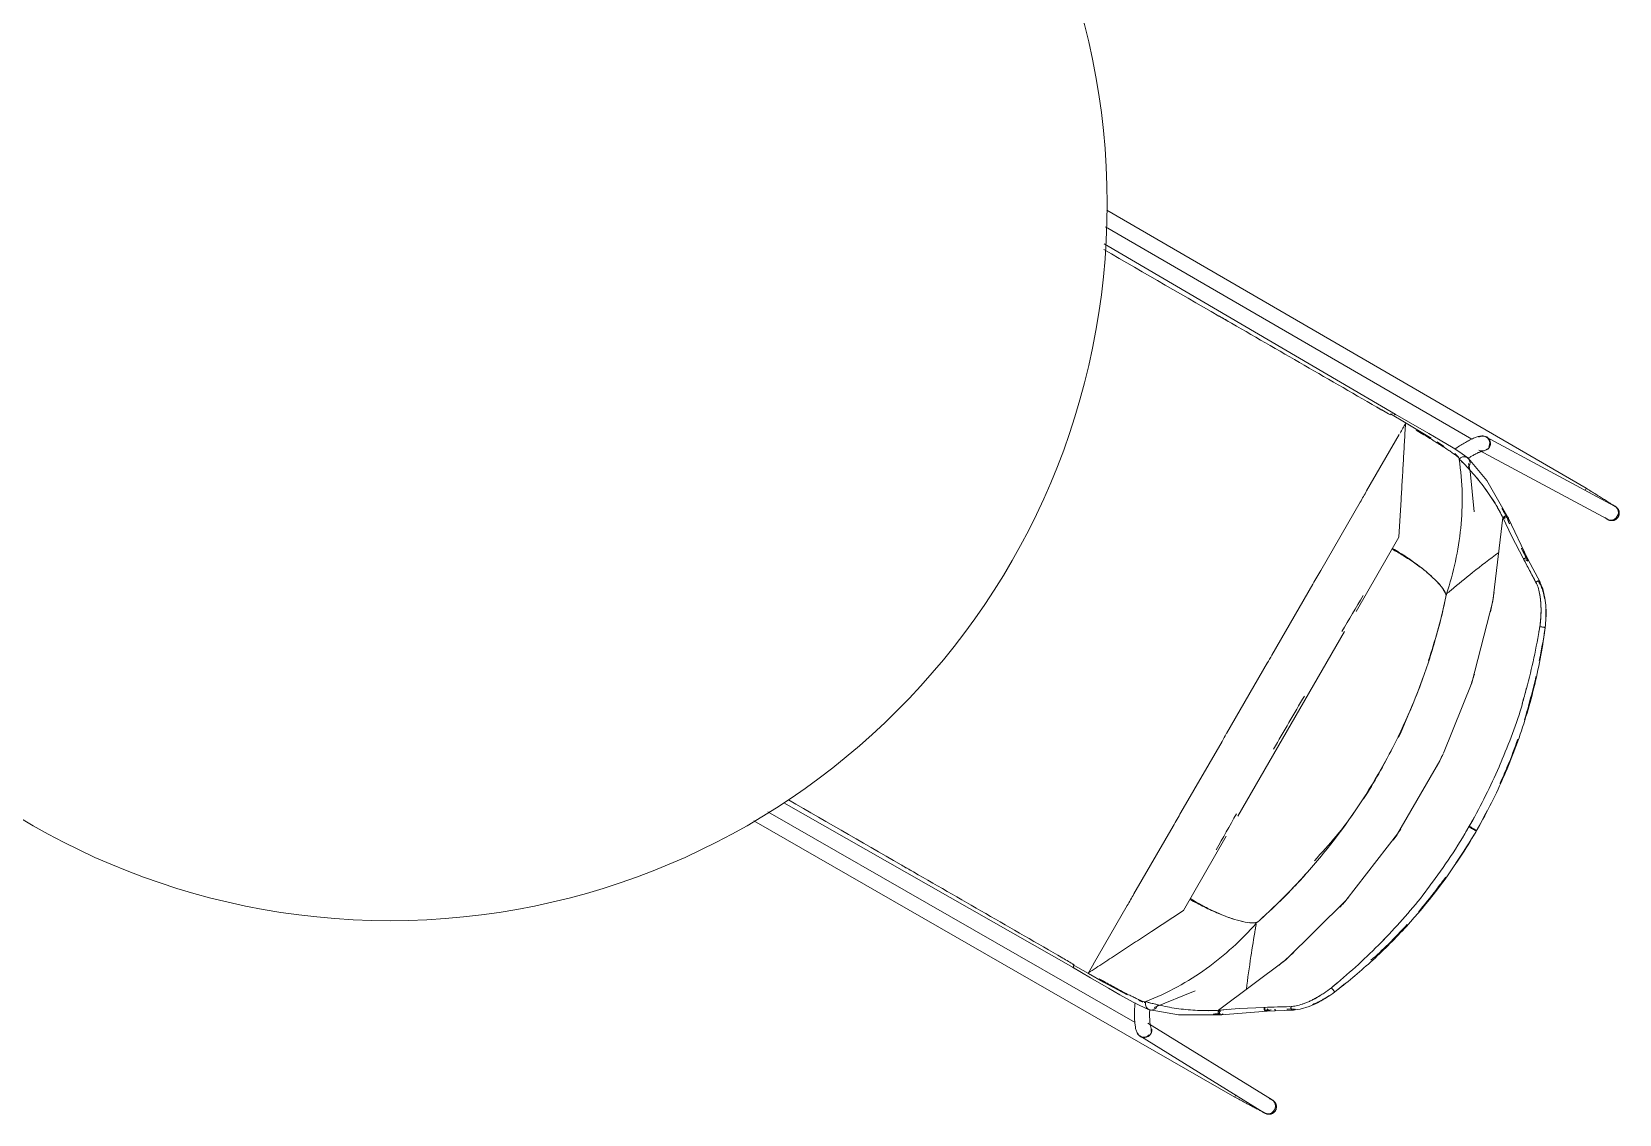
# Model space of a CAD drawing. Header units: millimetres. Extents: x 155927 to 317870, y -36033 to 97293.
# Drawn here: x 193015 to 194177, y 32254 to 33047 of the extents above; entities that cross this region are included whole.
import ezdxf

# ---------------------------------------------------------------- set-up
doc = ezdxf.new("R2010")
doc.units = ezdxf.units.MM
doc.header["$MEASUREMENT"] = 0
doc.layers.add('I-FURN', color=8, linetype='CONTINUOUS', lineweight=9)

msp = doc.modelspace()

# ---------------------------------------------------------------- linework, layer by layer
at = {"layer": 'I-FURN'}
for p, q in [((194153.1, 32712.7), (193802.1, 32916.4)), ((193801.2, 32904.2), (194069.4, 32748.6)), ((194013.1, 32766.9), (193800.2, 32891.6)), ((194009.7, 32767.1), (194021.2, 32760.3)), ((194024.6, 32760.5), (194011.4, 32767.9)), ((194012.9, 32766.8), (194012.7, 32766.5)), ((194013, 32766.4), (194013.1, 32766.7)), ((194013.1, 32766.9), (194013.1, 32766.9)), ((194037.9, 32752.8), (194024.6, 32760.5)), ((193992.3, 32710.8), (194016.2, 32752.2)), ((194021.2, 32760.3), (194032.3, 32753.7)), ((194028.5, 32755.3), (194032.6, 32752.8)), ((194032.3, 32753.7), (194039.6, 32749.3)), ((194032.6, 32752.8), (194032.7, 32752.7)), ((194046.2, 32748), (194037.9, 32752.8)), ((194069.9, 32749), (194069.2, 32748.7)), ((194070.6, 32749.3), (194069.9, 32749)), ((194071.3, 32749.6), (194070.6, 32749.3)), ((194072, 32749.9), (194071.3, 32749.6)), ((194072.6, 32750.1), (194072, 32749.9)), ((194073.3, 32750.3), (194072.6, 32750.1)), ((194074, 32750.5), (194073.3, 32750.3)), ((194074.6, 32750.7), (194074, 32750.5)), ((194075.3, 32750.8), (194074.6, 32750.7)), ((194076, 32750.9), (194075.3, 32750.8)), ((194076.7, 32751), (194076, 32750.9)), ((194077.5, 32751), (194076.7, 32751)), ((194078.3, 32750.9), (194077.5, 32751)), ((194173.8, 32699.7), (194079.7, 32750.4)), ((194044, 32746.6), (194049.1, 32743.4)), ((194055.7, 32742.3), (194046.2, 32748)), ((194059.9, 32739.6), (194055.7, 32742.3)), ((194057.7, 32741.9), (194056.8, 32741.3)), ((194056.8, 32738.1), (194059.9, 32735.3)), ((194058.6, 32742.5), (194057.7, 32741.9)), ((194059.4, 32743.1), (194058.6, 32742.5)), ((194060.3, 32743.7), (194059.4, 32743.1)), ((194066.5, 32734.9), (194059.9, 32739.6)), ((194061.2, 32744.2), (194060.3, 32743.7)), ((194062.1, 32744.8), (194061.2, 32744.2)), ((194062.9, 32745.3), (194062.1, 32744.8)), ((194063.7, 32745.8), (194062.9, 32745.3)), ((194064.6, 32746.2), (194063.7, 32745.8)), ((194065.4, 32746.7), (194064.6, 32746.2)), ((194066.2, 32747.1), (194065.4, 32746.7)), ((194067, 32747.5), (194066.2, 32747.1)), ((194067.7, 32747.9), (194067, 32747.5)), ((194068.5, 32748.3), (194067.7, 32747.9)), ((194069.2, 32748.7), (194068.5, 32748.3)), ((194071.6, 32737.5), (194070.9, 32737.2)), ((194072.2, 32737.9), (194071.6, 32737.5)), ((194072.9, 32738.2), (194072.2, 32737.9)), ((194073.5, 32738.5), (194072.9, 32738.2)), ((194074, 32738.8), (194073.5, 32738.5)), ((194074.6, 32739), (194074, 32738.8)), ((194074.5, 32740.7), (194168.6, 32690)), ((194075.1, 32739.2), (194074.6, 32739)), ((194075.5, 32739.4), (194075.1, 32739.2)), ((194076, 32739.6), (194075.5, 32739.4)), ((194076.3, 32739.7), (194076, 32739.6)), ((194076.7, 32739.8), (194076.3, 32739.7)), ((194077, 32739.9), (194076.7, 32739.8)), ((194077.2, 32740), (194077, 32739.9)), ((194077.3, 32740), (194077.2, 32740)), ((194077.3, 32740), (194077.3, 32740)), ((194063.2, 32735.8), (194064.4, 32735.7)), ((194064.4, 32735.7), (194065.5, 32735.4)), ((194066.3, 32727.6), (194067.3, 32728.9)), ((194067.2, 32735), (194066.4, 32734.5)), ((194067.2, 32734.1), (194066.5, 32734.9)), ((194066.5, 32734.8), (194067.3, 32734)), ((194068, 32725.2), (194066.8, 32730.8)), ((194080.4, 32718.3), (194066.9, 32734.4)), ((194068, 32735.5), (194067.2, 32735)), ((194067.5, 32733.5), (194067.2, 32734.1)), ((194067.3, 32728.9), (194067.8, 32730.2)), ((194067.7, 32732.9), (194067.5, 32733.5)), ((194068, 32731.6), (194067.7, 32732.9)), ((194067.8, 32730.2), (194068, 32731.6)), ((194068.7, 32735.9), (194068, 32735.5)), ((194069.5, 32736.4), (194068.7, 32735.9)), ((194070.2, 32736.8), (194069.5, 32736.4)), ((194070.9, 32737.2), (194070.2, 32736.8)), ((194071.1, 32695.4), (194068, 32725.2)), ((194095.9, 32691.1), (194080.4, 32718.3)), ((193958.7, 32652.5), (193987.6, 32702.6)), ((194017.6, 32704.5), (194016, 32676.8)), ((194152.7, 32712), (194152.2, 32711.2)), ((194153, 32712.5), (194152.7, 32712)), ((194153.1, 32712.7), (194153, 32712.5)), ((194153.1, 32712.7), (194154, 32712.1)), ((194154, 32712.1), (194154.9, 32711.5)), ((194154.9, 32711.5), (194155.8, 32711)), ((194155.8, 32711), (194156.7, 32710.4)), ((194156.7, 32710.4), (194157.6, 32709.9)), ((194157.6, 32709.9), (194158.5, 32709.3)), ((194158.5, 32709.3), (194159.3, 32708.8)), ((194159.3, 32708.8), (194160.2, 32708.3)), ((194160.2, 32708.3), (194161, 32707.7)), ((194161, 32707.7), (194161.8, 32707.2)), ((194161.8, 32707.2), (194162.7, 32706.7)), ((194162.7, 32706.7), (194163.4, 32706.2)), ((194163.4, 32706.2), (194164.2, 32705.7)), ((194164.2, 32705.7), (194165, 32705.3)), ((194165, 32705.3), (194165.7, 32704.8)), ((194165.7, 32704.8), (194166.4, 32704.4)), ((194166.4, 32704.4), (194167.1, 32703.9)), ((194167.1, 32703.9), (194167.8, 32703.5)), ((194167.8, 32703.5), (194168.4, 32703.1)), ((194168.4, 32703.1), (194169, 32702.7)), ((194169, 32702.7), (194169.6, 32702.4)), ((194169.6, 32702.4), (194170.2, 32702)), ((194084.7, 32630), (194092, 32691.2)), ((194092, 32691.2), (194098.7, 32677.3)), ((194092.1, 32691.1), (194092.4, 32691.5)), ((194093.6, 32691.3), (194092.1, 32691.1)), ((194092.1, 32691.1), (194093.7, 32690.3)), ((194092.1, 32691.1), (194093.7, 32690.3)), ((194093.7, 32690.3), (194092.1, 32691.1)), ((194092.1, 32691.1), (194093.7, 32690.3)), ((194092.4, 32691.5), (194092.7, 32691.9)), ((194092.7, 32691.9), (194093.2, 32692.1)), ((194093.2, 32692.1), (194093.6, 32692.3)), ((194093.6, 32692.3), (194094.1, 32692.3)), ((194095.7, 32691.5), (194094, 32691.3)), ((194094.1, 32692.3), (194094.6, 32692.3)), ((194094.6, 32692.3), (194095, 32692.1)), ((194095, 32692.1), (194095.4, 32691.8)), ((194095.4, 32691.8), (194095.7, 32691.5)), ((194110.4, 32660.7), (194095.9, 32691.1)), ((194167, 32691), (194166.7, 32691.2)), ((194167.4, 32690.8), (194167, 32691)), ((194167.7, 32690.6), (194167.4, 32690.8)), ((194170.2, 32702), (194170.7, 32701.7)), ((194170.7, 32701.7), (194171.2, 32701.4)), ((194171.2, 32701.4), (194171.6, 32701.1)), ((194171.6, 32701.1), (194172.1, 32700.8)), ((194172.1, 32700.8), (194172.5, 32700.5)), ((194172.5, 32700.5), (194172.9, 32700.3)), ((194172.9, 32700.3), (194173.2, 32700.1)), ((194173.2, 32700.1), (194173.5, 32699.9)), ((194173.5, 32699.9), (194173.8, 32699.7)), ((194173.8, 32699.7), (194174, 32699.6)), ((194174.9, 32691), (194173.8, 32690.2)), ((194174, 32699.6), (194174.2, 32699.5)), ((194174, 32699.6), (194175.1, 32698.8)), ((194174.2, 32699.5), (194174.1, 32699.5)), ((194174.2, 32699.5), (194174.4, 32699.4)), ((194174.4, 32699.4), (194174.2, 32699.5)), ((194174.4, 32699.4), (194174.5, 32699.3)), ((194174.5, 32699.3), (194174.4, 32699.4)), ((194174.5, 32699.3), (194174.6, 32699.2)), ((194174.6, 32699.2), (194174.5, 32699.3)), ((194174.6, 32699.2), (194174.6, 32699.2)), ((194174.6, 32699.2), (194174.7, 32699.2)), ((194174.7, 32699.2), (194174.6, 32699.2)), ((194174.7, 32699.2), (194174.9, 32699.1)), ((194174.7, 32699.2), (194174.7, 32699.2)), ((194174.9, 32699.1), (194175, 32698.9)), ((194175.8, 32692.2), (194174.9, 32691)), ((194175, 32698.9), (194175.2, 32698.8)), ((194175.1, 32698.8), (194175.9, 32697.6)), ((194175.2, 32698.8), (194175.4, 32698.6)), ((194175.4, 32698.6), (194175.5, 32698.5)), ((194175.5, 32698.5), (194175.7, 32698.3)), ((194175.7, 32698.3), (194175.8, 32698.2)), ((194175.9, 32690.9), (194175.7, 32690.7)), ((194175.8, 32698.2), (194176, 32698)), ((194176.4, 32693.5), (194175.8, 32692.2)), ((194175.9, 32697.6), (194176.4, 32696.3)), ((194176, 32691), (194175.9, 32690.9)), ((194176, 32698), (194176.1, 32697.8)), ((194176.1, 32691.2), (194176, 32691)), ((194176.1, 32697.8), (194176.3, 32697.7)), ((194176.3, 32691.4), (194176.1, 32691.2)), ((194176.3, 32697.7), (194176.4, 32697.5)), ((194176.4, 32691.6), (194176.3, 32691.4)), ((194176.4, 32697.5), (194176.5, 32697.3)), ((194176.4, 32696.3), (194176.6, 32694.9)), ((194176.6, 32694.9), (194176.4, 32693.5)), ((194176.5, 32691.8), (194176.4, 32691.6)), ((194176.5, 32697.3), (194176.6, 32697.1)), ((194176.6, 32691.8), (194176.5, 32691.8)), ((194176.6, 32697.1), (194176.7, 32696.9)), ((194176.7, 32692), (194176.6, 32691.8)), ((194176.7, 32696.9), (194176.8, 32696.7)), ((194176.8, 32692.4), (194176.7, 32692.2)), ((194176.7, 32692.2), (194176.7, 32692)), ((194176.8, 32696.7), (194176.9, 32696.5)), ((194176.9, 32692.6), (194176.8, 32692.4)), ((194176.9, 32696.5), (194176.9, 32696.3)), ((194176.9, 32696.3), (194177, 32696.1)), ((194177, 32692.8), (194176.9, 32692.6)), ((194177, 32696.1), (194177.1, 32695.9)), ((194177.1, 32693.3), (194177, 32693.1)), ((194177, 32693.1), (194177, 32692.8)), ((194177.1, 32695.9), (194177.1, 32695.7)), ((194177.1, 32695.7), (194177.2, 32695.4)), ((194177.2, 32693.7), (194177.1, 32693.5)), ((194177.1, 32693.5), (194177.1, 32693.3)), ((194177.2, 32695.4), (194177.2, 32695.2)), ((194177.2, 32695.2), (194177.2, 32695)), ((194177.2, 32695), (194177.2, 32694.8)), ((194177.2, 32694.8), (194177.2, 32694.6)), ((194177.2, 32694.6), (194177.2, 32694.4)), ((194177.2, 32694.4), (194177.2, 32694.1)), ((194177.2, 32694.1), (194177.2, 32693.9)), ((194177.2, 32693.9), (194177.2, 32693.7)), ((194096.4, 32687.5), (194095.6, 32689.3)), ((194167.9, 32690.4), (194167.7, 32690.6)), ((194168.2, 32690.3), (194167.9, 32690.4)), ((194168.4, 32690.1), (194168.2, 32690.3)), ((194168.3, 32690.2), (194168.4, 32690.1)), ((194168.4, 32690.1), (194168.6, 32690)), ((194168.5, 32690), (194168.4, 32690.1)), ((194169.7, 32689.6), (194168.4, 32690.1)), ((194168.7, 32690), (194168.5, 32690)), ((194168.6, 32690), (194168.7, 32689.9)), ((194168.8, 32689.9), (194168.7, 32690)), ((194168.7, 32689.9), (194168.8, 32689.9)), ((194168.8, 32689.8), (194168.8, 32689.9)), ((194168.8, 32689.9), (194168.8, 32689.9)), ((194168.8, 32689.9), (194168.8, 32689.9)), ((194168.8, 32689.9), (194168.8, 32689.9)), ((194168.8, 32689.9), (194168.8, 32689.9)), ((194169, 32689.7), (194168.8, 32689.8)), ((194169.2, 32689.6), (194169, 32689.7)), ((194169.4, 32689.5), (194169.2, 32689.6)), ((194169.6, 32689.4), (194169.4, 32689.5)), ((194169.8, 32689.4), (194169.6, 32689.4)), ((194171.1, 32689.4), (194169.7, 32689.6)), ((194170, 32689.3), (194169.8, 32689.4)), ((194170.3, 32689.2), (194170, 32689.3)), ((194170.5, 32689.2), (194170.3, 32689.2)), ((194170.7, 32689.1), (194170.5, 32689.2)), ((194170.9, 32689.1), (194170.7, 32689.1)), ((194171.1, 32689), (194170.9, 32689.1)), ((194172.5, 32689.6), (194171.1, 32689.4)), ((194171.3, 32689), (194171.1, 32689)), ((194171.6, 32689), (194171.3, 32689)), ((194171.8, 32689), (194171.6, 32689)), ((194172, 32689), (194171.8, 32689)), ((194172.2, 32689), (194172, 32689)), ((194172.4, 32689.1), (194172.2, 32689)), ((194172.6, 32689.1), (194172.4, 32689.1)), ((194173.8, 32690.2), (194172.5, 32689.6)), ((194172.9, 32689.1), (194172.6, 32689.1)), ((194173.1, 32689.2), (194172.9, 32689.1)), ((194173.3, 32689.2), (194173.1, 32689.2)), ((194173.5, 32689.3), (194173.3, 32689.2)), ((194173.7, 32689.4), (194173.5, 32689.3)), ((194173.9, 32689.5), (194173.7, 32689.4)), ((194174.1, 32689.5), (194173.9, 32689.5)), ((194174.3, 32689.6), (194174.1, 32689.5)), ((194174.5, 32689.8), (194174.3, 32689.6)), ((194174.7, 32689.9), (194174.5, 32689.8)), ((194174.9, 32690), (194174.7, 32689.9)), ((194175.1, 32690.1), (194174.9, 32690)), ((194175.2, 32690.3), (194175.1, 32690.1)), ((194175.4, 32690.4), (194175.2, 32690.3)), ((194175.6, 32690.5), (194175.4, 32690.4)), ((194175.7, 32690.7), (194175.6, 32690.5)), ((194016, 32676.8), (193984.6, 32622.5)), ((194098.7, 32677.3), (194106.9, 32661.5)), ((194110.3, 32659.6), (194105.8, 32668.4)), ((194106.9, 32661.5), (194116.3, 32643.7)), ((194107.2, 32660.8), (194107.5, 32661.2)), ((194107.6, 32661), (194107.3, 32660.7)), ((194107.5, 32661.2), (194107.9, 32661.4)), ((194107.9, 32661.3), (194107.6, 32661)), ((194107.9, 32661.4), (194108.3, 32661.6)), ((194108.4, 32661.5), (194107.9, 32661.3)), ((194108.3, 32661.6), (194108.7, 32661.7)), ((194108.8, 32661.6), (194108.4, 32661.5)), ((194108.7, 32661.7), (194109.2, 32661.7)), ((194110.3, 32659.5), (194108.7, 32660.2)), ((194109.2, 32661.6), (194108.8, 32661.6)), ((194108.8, 32660), (194110.4, 32659.3)), ((194109.2, 32661.7), (194109.6, 32661.6)), ((194109.7, 32661.4), (194109.2, 32661.6)), ((194109.9, 32661.4), (194110.2, 32661.1)), ((194110.3, 32660.9), (194110, 32661.2)), ((194110.2, 32661.1), (194110.4, 32660.7)), ((194119.3, 32644), (194110.3, 32660.9)), ((194110.5, 32660.6), (194110.3, 32660.9)), ((194110.4, 32660.7), (194110.5, 32660.3)), ((194110.6, 32660.2), (194110.5, 32660.6)), ((194116.9, 32644.4), (194116.6, 32644.1)), ((194117.3, 32644.6), (194116.9, 32644.4)), ((194117.7, 32644.7), (194117.3, 32644.6)), ((194118.2, 32644.7), (194117.7, 32644.7)), ((194119.6, 32641.9), (194117.8, 32645.3)), ((194118.9, 32644.4), (194118.6, 32644.6)), ((194119.2, 32644.1), (194118.9, 32644.4)), ((193922.9, 32590.5), (193953, 32642.6)), ((194116.6, 32644.1), (194116.3, 32643.7)), ((194119.3, 32643.7), (194119.2, 32644.1)), ((194121.3, 32639.1), (194119.2, 32644)), ((194119.2, 32642.6), (194119.4, 32643)), ((194119.4, 32643.4), (194119.3, 32643.7)), ((194119.4, 32643), (194119.4, 32643.4)), ((194122.8, 32632.3), (194121.3, 32639.1)), ((194069.3, 32570.3), (194084.7, 32630)), ((194123.5, 32627.2), (194122.8, 32632.3)), ((194123.7, 32621.7), (194123.5, 32627.2)), ((194123.6, 32616.2), (194123.7, 32621.7)), ((194119.4, 32611.3), (194119.2, 32611.4)), ((194119.7, 32611.3), (194119.4, 32611.3)), ((194120.1, 32611.2), (194119.7, 32611.3)), ((194120.6, 32611.2), (194120.1, 32611.2)), ((194121.1, 32611.1), (194120.6, 32611.2)), ((194121.6, 32611), (194121.1, 32611.1)), ((194122, 32610.9), (194121.6, 32611)), ((194122.4, 32610.9), (194122, 32610.9)), ((194122.7, 32610.8), (194122.4, 32610.9)), ((194122.9, 32610.8), (194122.7, 32610.8)), ((194123, 32610.8), (194122.9, 32610.8)), ((193976.2, 32607.9), (193937.1, 32540.2)), ((193889.8, 32533.1), (193919.8, 32585.1)), ((194048.6, 32518.8), (194069.3, 32570.3)), ((193937.1, 32540.2), (193898, 32472.5)), ((193856.4, 32475.3), (193886.5, 32527.4)), ((194045.8, 32513.1), (194048.3, 32518.2)), ((194015, 32459.6), (194045.8, 32513.1)), ((193777.5, 32361.8), (193565.6, 32482.4)), ((193822.8, 32321.5), (193553.9, 32475.9)), ((193543.8, 32469.1), (193895.8, 32266.9)), ((193821.9, 32415.7), (193850.7, 32465.4)), ((193977.2, 32410.8), (194015, 32459.6)), ((194067.6, 32464.6), (194067.3, 32464.8)), ((194067.5, 32465.2), (194067.8, 32465)), ((194068, 32464.4), (194067.6, 32464.6)), ((194067.8, 32465), (194068.2, 32464.8)), ((194068.5, 32464.1), (194068, 32464.4)), ((194068.2, 32464.8), (194068.8, 32464.5)), ((194069.2, 32463.7), (194068.5, 32464.1)), ((194068.8, 32464.5), (194069.4, 32464.1)), ((194069.9, 32463.3), (194069.2, 32463.7)), ((194069.4, 32464.1), (194070.1, 32463.7)), ((194070.6, 32462.9), (194069.9, 32463.3)), ((194070.1, 32463.7), (194070.8, 32463.3)), ((194071.2, 32462.5), (194070.6, 32462.9)), ((194070.8, 32463.3), (194071.5, 32462.9)), ((194071.8, 32462.2), (194071.2, 32462.5)), ((194071.5, 32462.9), (194072, 32462.6)), ((194072.2, 32461.9), (194071.8, 32462.2)), ((194072, 32462.6), (194072.5, 32462.3)), ((194072.5, 32461.8), (194072.2, 32461.9)), ((194072.5, 32462.3), (194072.7, 32462.2)), ((194072.6, 32461.7), (194072.5, 32461.8)), ((194072.7, 32462.2), (194072.8, 32462.1)), ((193889.6, 32457.9), (193858.2, 32403.6)), ((193792.1, 32363.9), (193817, 32407.2)), ((193858.2, 32403.6), (193834.8, 32388.2)), ((193933.2, 32367.5), (193977.2, 32410.8)), ((193883.8, 32330.6), (193933.2, 32367.5)), ((193788.6, 32357.3), (193776.9, 32363.9)), ((193790.1, 32354.3), (193777, 32362)), ((193777.6, 32362), (193777.5, 32361.8)), ((193777.5, 32361.8), (193777.6, 32361.8)), ((193777.7, 32362.3), (193777.6, 32362)), ((193777.6, 32361.8), (193777.7, 32361.9)), ((193777.8, 32362.7), (193777.7, 32362.3)), ((193777.7, 32361.9), (193777.9, 32362.1)), ((193778.1, 32363.2), (193777.8, 32362.7)), ((193799.8, 32351), (193788.6, 32357.3)), ((193803.4, 32346.6), (193790.1, 32354.3)), ((193800.8, 32351.2), (193796.5, 32353.5)), ((193810.1, 32345.4), (193799.8, 32351)), ((193811.7, 32341.8), (193803.4, 32346.6)), ((193817.1, 32341.7), (193810.1, 32345.4)), ((193836.9, 32332.6), (193866.7, 32344.7)), ((193966.5, 32347), (193966.5, 32346.9)), ((193966.5, 32346.9), (193966.7, 32346.8)), ((193966.7, 32346.8), (193966.9, 32346.5)), ((193966.9, 32346.5), (193967.1, 32346.2)), ((193967.1, 32346.2), (193967.4, 32345.8)), ((193967.4, 32345.8), (193967.7, 32345.4)), ((193967.7, 32345.4), (193968, 32345.1)), ((193968, 32345.1), (193968.3, 32344.7)), ((193968.3, 32344.7), (193968.6, 32344.4)), ((193968.6, 32344.4), (193968.8, 32344.1)), ((193968.8, 32344.1), (193968.9, 32344)), ((193968.9, 32344), (193969, 32343.9)), ((193821.4, 32336.5), (193811.7, 32341.8)), ((193825.8, 32334.2), (193821.4, 32336.5)), ((193822.4, 32329.7), (193822.5, 32330.7)), ((193822.5, 32331.8), (193822.6, 32332.8)), ((193822.5, 32330.7), (193822.5, 32331.8)), ((193822.6, 32333.9), (193822.7, 32334.9)), ((193822.6, 32332.8), (193822.6, 32333.9)), ((193822.7, 32334.9), (193822.8, 32336)), ((193828.5, 32336.5), (193825.6, 32337.6)), ((193833.2, 32330.8), (193825.8, 32334.2)), ((193830.5, 32336.3), (193829.5, 32336.3)), ((193831.4, 32332.2), (193830.8, 32333.2)), ((193832.2, 32331.4), (193831.4, 32332.2)), ((193834.3, 32330.6), (193833.2, 32330.8)), ((193834.4, 32330.6), (193833.3, 32330.8)), ((193833.5, 32330.2), (193833.5, 32331.1)), ((193854.6, 32327.1), (193833.8, 32330.7)), ((193834.9, 32330.6), (193834.3, 32330.6)), ((193835.5, 32330.7), (193834.9, 32330.6)), ((193836.7, 32331.2), (193835.5, 32330.7)), ((193837.9, 32332), (193836.7, 32331.2)), ((193838.8, 32333.2), (193837.9, 32332)), ((193839.4, 32334.6), (193838.8, 32333.2)), ((193883.7, 32330.1), (193883.9, 32330.5)), ((193883.8, 32330.6), (193899.2, 32331.7)), ((193883.9, 32330.5), (193885.4, 32327.2)), ((193885.4, 32329.5), (193883.9, 32330.5)), ((193883.9, 32330.5), (193885.4, 32329.5)), ((193885.4, 32329.5), (193883.9, 32330.5)), ((193885.4, 32329.5), (193883.9, 32330.5)), ((193899.2, 32331.7), (193917, 32332.5)), ((193917, 32332.5), (193923.4, 32332.8)), ((193917.9, 32332.6), (193917.7, 32332.2)), ((193917.7, 32332.2), (193917.7, 32331.7)), ((193917.7, 32331.7), (193917.7, 32331.3)), ((193917.7, 32331.3), (193917.8, 32330.8)), ((193917.8, 32330.8), (193918.1, 32330.5)), ((193920.3, 32330.6), (193918, 32330.5)), ((193938.4, 32330.6), (193918.9, 32329.8)), ((193920.6, 32330.6), (193919.4, 32331.5)), ((193922.3, 32330.7), (193920.3, 32330.6)), ((193925.8, 32330.8), (193924.6, 32330.8)), ((193930.4, 32333), (193937, 32333.3)), ((193940.3, 32331.4), (193934.2, 32331.1)), ((193943.6, 32331.3), (193938.3, 32330.6)), ((193950.2, 32333.3), (193943.6, 32331.3)), ((193955, 32335.3), (193950.2, 32333.3)), ((193959.8, 32337.9), (193955, 32335.3)), ((193964.5, 32340.7), (193959.8, 32337.9)), ((193822.4, 32328.7), (193822.4, 32329.7)), ((193822.4, 32327.8), (193822.4, 32328.7)), ((193822.4, 32326.8), (193822.4, 32327.8)), ((193822.4, 32325.9), (193822.4, 32326.8)), ((193822.4, 32325), (193822.4, 32325.9)), ((193822.5, 32324.1), (193822.4, 32325)), ((193822.5, 32323.2), (193822.5, 32324.1)), ((193822.6, 32322.4), (193822.5, 32323.2)), ((193822.6, 32321.6), (193822.6, 32322.4)), ((193822.7, 32320.8), (193822.6, 32321.6)), ((193822.8, 32320), (193822.7, 32320.8)), ((193822.9, 32319.3), (193822.8, 32320)), ((193823, 32318.6), (193822.9, 32319.3)), ((193923.1, 32264.9), (193832.2, 32321)), ((193833.4, 32329.3), (193833.5, 32330.2)), ((193833.4, 32328.4), (193833.4, 32329.3)), ((193833.4, 32327.5), (193833.4, 32328.4)), ((193833.4, 32326.7), (193833.4, 32327.5)), ((193833.4, 32325.9), (193833.4, 32326.7)), ((193833.4, 32325.1), (193833.4, 32325.9)), ((193833.5, 32324.4), (193833.4, 32325.1)), ((193833.5, 32323.7), (193833.5, 32324.4)), ((193833.6, 32323), (193833.5, 32323.7)), ((193833.6, 32322.3), (193833.6, 32323)), ((193833.7, 32321.8), (193833.6, 32322.3)), ((193833.7, 32321.2), (193833.7, 32321.8)), ((193833.8, 32320.7), (193833.7, 32321.2)), ((193833.9, 32320.3), (193833.8, 32320.7)), ((193833.9, 32319.9), (193833.9, 32320.3)), ((193834, 32319.5), (193833.9, 32319.9)), ((193834.1, 32319.2), (193834, 32319.5)), ((193834.1, 32319), (193834.1, 32319.2)), ((193834.2, 32318.9), (193834.1, 32319)), ((193834.2, 32318.9), (193834.2, 32318.9)), ((193885.9, 32327.2), (193854.6, 32327.1)), ((193883.6, 32329.6), (193883.7, 32330.1)), ((193883.6, 32329.1), (193883.6, 32329.6)), ((193883.7, 32328.6), (193883.6, 32329.1)), ((193883.9, 32328.2), (193883.7, 32328.6)), ((193884.2, 32327.8), (193883.9, 32328.2)), ((193884.5, 32327.5), (193884.2, 32327.8)), ((193885, 32327.3), (193884.5, 32327.5)), ((193885.4, 32327.2), (193885, 32327.3)), ((193919.4, 32329.9), (193885.9, 32327.2)), ((193918.4, 32330.2), (193918.8, 32330)), ((193918.8, 32330), (193919.2, 32329.9)), ((193919.2, 32329.9), (193919.6, 32329.9)), ((193919.6, 32329.9), (193919.9, 32330)), ((193823.1, 32317.9), (193823, 32318.6)), ((193823.2, 32317.2), (193823.1, 32317.9)), ((193823.4, 32316.5), (193823.2, 32317.2)), ((193823.6, 32315.9), (193823.4, 32316.5)), ((193823.8, 32315.3), (193823.6, 32315.9)), ((193824, 32314.6), (193823.8, 32315.3)), ((193824.4, 32313.9), (193824, 32314.6)), ((193824.7, 32313.3), (193824.4, 32313.9)), ((193825.2, 32312.6), (193824.7, 32313.3)), ((193826.4, 32311.7), (193917.3, 32255.5)), ((193896.1, 32267.6), (193895.8, 32267.1)), ((193895.8, 32267.1), (193895.8, 32266.9)), ((193895.8, 32266.8), (193895.8, 32266.9)), ((193896.8, 32266.4), (193895.8, 32266.8)), ((193896.5, 32268.5), (193896.1, 32267.6)), ((193897.7, 32265.9), (193896.8, 32266.4)), ((193898.7, 32265.4), (193897.7, 32265.9)), ((193899.6, 32264.9), (193898.7, 32265.4)), ((193900.5, 32264.4), (193899.6, 32264.9)), ((193901.4, 32263.9), (193900.5, 32264.4)), ((193902.3, 32263.4), (193901.4, 32263.9)), ((193903.2, 32263), (193902.3, 32263.4)), ((193904.1, 32262.5), (193903.2, 32263)), ((193904.9, 32262), (193904.1, 32262.5)), ((193905.8, 32261.6), (193904.9, 32262)), ((193906.6, 32261.2), (193905.8, 32261.6)), ((193907.4, 32260.7), (193906.6, 32261.2)), ((193908.2, 32260.3), (193907.4, 32260.7)), ((193921.2, 32265.9), (193921.5, 32265.7)), ((193921.5, 32265.7), (193921.9, 32265.5)), ((193921.9, 32265.5), (193922.2, 32265.3)), ((193922.2, 32265.3), (193922.5, 32265.2)), ((193922.5, 32265.2), (193922.7, 32265.1)), ((193922.7, 32265.1), (193922.9, 32265)), ((193922.9, 32265), (193922.8, 32265)), ((193922.9, 32265), (193923.1, 32264.9)), ((193923.1, 32264.9), (193922.9, 32265)), ((193922.9, 32264.9), (193924.1, 32264.1)), ((193923.1, 32264.9), (193923.2, 32264.8)), ((193923.2, 32264.8), (193923.1, 32264.9)), ((193923.2, 32264.8), (193923.3, 32264.8)), ((193923.3, 32264.8), (193923.2, 32264.8)), ((193923.3, 32264.8), (193923.4, 32264.7)), ((193923.4, 32264.7), (193923.3, 32264.8)), ((193923.4, 32264.7), (193923.6, 32264.6)), ((193923.4, 32264.7), (193923.4, 32264.7)), ((193923.4, 32264.7), (193923.4, 32264.7)), ((193923.6, 32264.6), (193923.8, 32264.5)), ((193923.8, 32264.5), (193923.9, 32264.4)), ((193923.9, 32264.4), (193924.1, 32264.2)), ((193924.1, 32264.2), (193924.3, 32264.1)), ((193924.1, 32264.1), (193924.9, 32263)), ((193924.3, 32264.1), (193924.5, 32264)), ((193924.5, 32264), (193924.6, 32263.8)), ((193924.6, 32263.8), (193924.8, 32263.7)), ((193924.8, 32263.7), (193924.9, 32263.5)), ((193924.9, 32263.5), (193925.1, 32263.3)), ((193924.9, 32263), (193925.4, 32261.7)), ((193925.1, 32263.3), (193925.2, 32263.2)), ((193925.2, 32263.2), (193925.3, 32263)), ((193925.3, 32263), (193925.4, 32262.8)), ((193925.4, 32262.8), (193925.6, 32262.6)), ((193925.4, 32261.7), (193925.6, 32260.2)), ((193925.6, 32262.6), (193925.7, 32262.4)), ((193925.7, 32262.4), (193925.8, 32262.2)), ((193925.8, 32262.2), (193925.9, 32262)), ((193925.9, 32262), (193925.9, 32261.8)), ((193925.9, 32261.8), (193926, 32261.6)), ((193926, 32261.6), (193926.1, 32261.4)), ((193926.1, 32261.4), (193926.1, 32261.2)), ((193926.1, 32261.2), (193926.2, 32261)), ((193926.2, 32261), (193926.2, 32260.7)), ((193926.2, 32260.7), (193926.3, 32260.5)), ((193908.9, 32259.9), (193908.2, 32260.3)), ((193909.7, 32259.5), (193908.9, 32259.9)), ((193910.4, 32259.1), (193909.7, 32259.5)), ((193911.1, 32258.8), (193910.4, 32259.1)), ((193911.7, 32258.4), (193911.1, 32258.8)), ((193912.4, 32258.1), (193911.7, 32258.4)), ((193913, 32257.8), (193912.4, 32258.1)), ((193913.6, 32257.5), (193913, 32257.8)), ((193914.1, 32257.2), (193913.6, 32257.5)), ((193914.6, 32256.9), (193914.1, 32257.2)), ((193915.1, 32256.6), (193914.6, 32256.9)), ((193915.6, 32256.4), (193915.1, 32256.6)), ((193916, 32256.2), (193915.6, 32256.4)), ((193916.4, 32256), (193916, 32256.2)), ((193916.7, 32255.8), (193916.4, 32256)), ((193917, 32255.6), (193916.7, 32255.8)), ((193917.3, 32255.5), (193917, 32255.6)), ((193917.5, 32255.4), (193917.3, 32255.5)), ((193917.8, 32255.2), (193917.5, 32255.4)), ((193918.8, 32254.9), (193917.5, 32255.4)), ((193917.6, 32255.3), (193917.8, 32255.2)), ((193917.8, 32255.2), (193918, 32255.1)), ((193917.9, 32255.2), (193917.8, 32255.2)), ((193918.1, 32255.1), (193917.9, 32255.2)), ((193918, 32255.1), (193918.1, 32255.1)), ((193918.1, 32255.1), (193918.2, 32255)), ((193918.1, 32255), (193918.1, 32255.1)), ((193918.2, 32255), (193918.1, 32255)), ((193918.3, 32255), (193918.2, 32255)), ((193918.2, 32255), (193918.2, 32255)), ((193918.2, 32255), (193918.2, 32255)), ((193918.2, 32255), (193918.2, 32255)), ((193918.5, 32254.9), (193918.3, 32255)), ((193918.7, 32254.8), (193918.5, 32254.9)), ((193918.9, 32254.7), (193918.7, 32254.8)), ((193920.2, 32254.7), (193918.8, 32254.9)), ((193919.1, 32254.6), (193918.9, 32254.7)), ((193919.3, 32254.6), (193919.1, 32254.6)), ((193919.5, 32254.5), (193919.3, 32254.6)), ((193919.8, 32254.5), (193919.5, 32254.5)), ((193920, 32254.4), (193919.8, 32254.5)), ((193920.2, 32254.4), (193920, 32254.4)), ((193921.6, 32254.9), (193920.2, 32254.7)), ((193920.4, 32254.4), (193920.2, 32254.4)), ((193920.6, 32254.4), (193920.4, 32254.4)), ((193920.9, 32254.4), (193920.6, 32254.4)), ((193921.1, 32254.4), (193920.9, 32254.4)), ((193921.3, 32254.4), (193921.1, 32254.4)), ((193921.5, 32254.4), (193921.3, 32254.4)), ((193921.7, 32254.4), (193921.5, 32254.4)), ((193922.9, 32255.5), (193921.6, 32254.9)), ((193921.9, 32254.5), (193921.7, 32254.4)), ((193922.2, 32254.5), (193921.9, 32254.5)), ((193922.4, 32254.6), (193922.2, 32254.5)), ((193922.6, 32254.7), (193922.4, 32254.6)), ((193922.8, 32254.7), (193922.6, 32254.7)), ((193923, 32254.8), (193922.8, 32254.7)), ((193924, 32256.3), (193922.9, 32255.5)), ((193923.2, 32254.9), (193923, 32254.8)), ((193923.4, 32255), (193923.2, 32254.9)), ((193923.6, 32255.1), (193923.4, 32255)), ((193923.8, 32255.2), (193923.6, 32255.1)), ((193923.9, 32255.3), (193923.8, 32255.2)), ((193924.1, 32255.5), (193923.9, 32255.3)), ((193924.9, 32257.5), (193924, 32256.3)), ((193924.3, 32255.6), (193924.1, 32255.5)), ((193924.5, 32255.8), (193924.3, 32255.6)), ((193924.6, 32255.9), (193924.5, 32255.8)), ((193924.8, 32256.1), (193924.6, 32255.9)), ((193924.9, 32256.2), (193924.8, 32256.1)), ((193925.4, 32258.8), (193924.9, 32257.5)), ((193925.1, 32256.4), (193924.9, 32256.2)), ((193925.2, 32256.6), (193925.1, 32256.4)), ((193925.3, 32256.7), (193925.2, 32256.6)), ((193925.5, 32256.9), (193925.3, 32256.7)), ((193925.6, 32260.2), (193925.4, 32258.8)), ((193925.6, 32257.1), (193925.5, 32256.9)), ((193925.7, 32257.3), (193925.6, 32257.1)), ((193925.6, 32257.1), (193925.6, 32257.1)), ((193925.8, 32257.5), (193925.7, 32257.3)), ((193925.9, 32257.7), (193925.8, 32257.5)), ((193926, 32257.9), (193925.9, 32257.7)), ((193926.1, 32258.4), (193926, 32258.1)), ((193926, 32258.1), (193926, 32257.9)), ((193926.2, 32258.8), (193926.1, 32258.6)), ((193926.1, 32258.6), (193926.1, 32258.4)), ((193926.3, 32259.2), (193926.2, 32259)), ((193926.2, 32259), (193926.2, 32258.8)), ((193926.3, 32260.5), (193926.3, 32260.3)), ((193926.3, 32260.3), (193926.3, 32260.1)), ((193926.3, 32260.1), (193926.3, 32259.9)), ((193926.3, 32259.9), (193926.3, 32259.7)), ((193926.3, 32259.7), (193926.3, 32259.4)), ((193926.3, 32259.4), (193926.3, 32259.2))]:
    msp.add_line(p, q, dxfattribs=at)
for start, end in [(0, 180), (180, 0)]:
    msp.add_arc((193277.4, 32921.1), 525, start, end, dxfattribs=at)
for centre, major_axis, ratio, start_param, end_param in [((194077.1, 32745.5), (-2.61, -4.84), 0.969889, 1.540149, 4.158143), ((194077.6, 32745.5), (-0.72, -5.45), 0.969753, 3.147699, 3.409499), ((194077.6, 32745.5), (-0.72, -5.45), 0.969753, 2.362301, 3.141593), ((194077.6, 32745.5), (-0.72, -5.45), 0.969753, 0.791505, 2.362301), ((194077.1, 32745.5), (-2.61, -4.84), 0.969889, 0.234165, 1.27835), ((193829.3, 32316.3), (2.89, 4.68), 0.969889, 5.004836, 5.790234), ((193829.3, 32316.3), (2.89, 4.68), 0.969889, 2.386842, 4.481237), ((193829.6, 32315.9), (4.37, 3.35), 0.969753, 2.873687, 3.920884), ((193829.6, 32315.9), (4.37, 3.35), 0.969753, 3.920884, 5.75348)]:
    msp.add_ellipse(centre, major_axis=major_axis, ratio=ratio, start_param=start_param, end_param=end_param, dxfattribs=at)
for points, knots in [([(194003.4, 32770), (193965.6, 32791.9), (193897.8, 32831), (193829.9, 32870.2), (193799.9, 32887.5)], [0.0344067, 0.0344067, 0.0344067, 0.0344067, 0.5, 0.8681068, 0.8681068, 0.8681068, 0.8681068]), ([(194010.9, 32767.6), (194011, 32767.7), (194011.2, 32768), (194011.5, 32768), (194011.5, 32767.6), (194011.4, 32767.4)], [-0.7, -0.7, -0.7, -0.7, -0.6, -0.4, -0.2, -0.2, -0.2, -0.2]), ([(194020.8, 32760), (194020.5, 32755.5), (194020.1, 32748.8), (194019.6, 32739.7), (194019.2, 32732.8), (194018.8, 32725.9), (194018.4, 32718.9), (194018, 32711.9), (194017.7, 32707.2), (194017.6, 32704.8)], [-0.999743, -0.999743, -0.999743, -0.999743, -0.8333333, -0.75, -0.6666667, -0.5833333, -0.5, -0.4166667, -0.3333333, -0.3333333, -0.3333333, -0.3333333]), ([(194060.2, 32734.2), (194060.3, 32734.3), (194060.1, 32734.7), (194059.1, 32735.6), (194057.7, 32736.8), (194055.7, 32738.2), (194053.2, 32740), (194050.2, 32741.9), (194045.5, 32744.9), (194040.2, 32748.3), (194034.2, 32751.9), (194031.1, 32753.8), (194029.6, 32754.7)], [-0.9696726, -0.9696726, -0.9696726, -0.9696726, -0.875, -0.8125, -0.75, -0.6875, -0.625, -0.5625, -0.5, -0.375, -0.3125, -0.25, -0.25, -0.25, -0.25]), ([(194060, 32734.1), (194063.1, 32731.2), (194069.1, 32725), (194077.7, 32714.6), (194084.4, 32705), (194087.9, 32698.9), (194089.1, 32696.8)], [0, 0, 0, 0, 0.25, 0.5, 0.75, 0.8847092, 0.8847092, 0.8847092, 0.8847092]), ([(194065.3, 32728.9), (194066.6, 32727.5), (194070.8, 32723), (194074.8, 32718), (194077.6, 32714.4)], [0.1451812, 0.1451812, 0.1451812, 0.1451812, 0.25, 0.4999898, 0.4999898, 0.4999898, 0.4999898]), ([(194077.6, 32714.4), (194080.4, 32710.8), (194085.6, 32703.3), (194090.1, 32695.3), (194092.1, 32691.1)], [0.5, 0.5, 0.5, 0.5, 0.75, 0.9999821, 0.9999821, 0.9999821, 0.9999821]), ([(194092.1, 32691.1), (194092.2, 32691.3), (194092.4, 32691.6), (194092.9, 32691.9), (194093.4, 32692.2), (194094.1, 32692.3), (194095.1, 32692.1), (194095.8, 32691.5), (194096.1, 32690.9), (194096.1, 32690.3), (194096.1, 32690), (194096, 32689.8)], [-1, -1, -1, -1, -0.9166667, -0.8333333, -0.75, -0.6666667, -0.5, -0.3333333, -0.25, -0.1666667, -0.0833333, -0.0833333, -0.0833333, -0.0833333]), ([(194096, 32689.7), (194096.1, 32690), (194096.1, 32690.5), (194096, 32691.1), (194095.8, 32691.3), (194095.7, 32691.5)], [-0.8, -0.8, -0.8, -0.8, -0.4, -0.2, 0, 0, 0, 0]), ([(194035.2, 32652.2), (194032.8, 32654.1), (194027.8, 32657.9), (194019.4, 32663.3), (194013.7, 32666.6), (194011, 32668.1)], [-0.4285714, -0.4285714, -0.4285714, -0.4285714, -0.2857143, -0.1428571, -0.0148421, -0.0148421, -0.0148421, -0.0148421]), ([(194011.3, 32668.7), (194014.8, 32666.6), (194021.6, 32662.4), (194031, 32655.7), (194038.9, 32649.2), (194045.1, 32643.2), (194049, 32638.2), (194050.3, 32635.5), (194050.7, 32634.4)], [-1, -1, -1, -1, -0.8333333, -0.6666667, -0.5, -0.3333333, -0.1666667, -0.0332351, -0.0332351, -0.0332351, -0.0332351]), ([(194054.1, 32638.2), (194059.3, 32642.5), (194070.7, 32651.8), (194082.5, 32660.9), (194089, 32665.8)], [-0.9105873, -0.9105873, -0.9105873, -0.9105873, -0.5, -0.0187537, -0.0187537, -0.0187537, -0.0187537]), ([(194107.2, 32660.8), (194108.6, 32658.1), (194111.6, 32652.6), (194114.7, 32646.7), (194116.3, 32643.7)], [0, 0, 0, 0, 0.5, 0.9990995, 0.9990995, 0.9990995, 0.9990995]), ([(194118.6, 32644.6), (194118.8, 32644.5), (194119.1, 32644.2), (194119.4, 32643.8), (194119.4, 32643.4), (194119.4, 32643), (194119.3, 32642.7), (194119.2, 32642.6)], [-0.5, -0.5, -0.5, -0.5, -0.3333333, -0.25, -0.1666667, -0.0833333, 0, 0, 0, 0]), ([(193915.7, 32398), (193923.1, 32404.7), (193938.7, 32419.8), (193968.8, 32453.7), (194002.5, 32502.5), (194027.9, 32556), (194042.8, 32600.8), (194048.4, 32623.7), (194050.7, 32635.3)], [0.0198913, 0.0198913, 0.0198913, 0.0198913, 0.125, 0.25, 0.5, 0.75, 0.875, 1, 1, 1, 1]), ([(194050.5, 32633.9), (194050.4, 32634.7), (194049.8, 32636.4), (194048.6, 32638.4), (194047.8, 32639.5), (194047.8, 32639.6)], [-1, -1, -1, -1, -0.8928571, -0.7857143, -0.7840531, -0.7840531, -0.7840531, -0.7840531]), ([(194083, 32622.2), (194083.7, 32625.4), (194084.6, 32630.1), (194085.4, 32634.8), (194085.6, 32636.3)], [-0.11702564, -0.11702564, -0.11702564, -0.11702564, -0.09090909, -0.07954338, -0.07954338, -0.07954338, -0.07954338]), ([(194116.3, 32643.7), (194116.9, 32642.7), (194117.8, 32640.4), (194118.8, 32636.5), (194119.4, 32633.1), (194119.7, 32630.3), (194119.9, 32627.4), (194120, 32624.4), (194120, 32621.2), (194119.9, 32618.4), (194119.7, 32616.6), (194119.7, 32616)], [0, 0, 0, 0, 0.1666667, 0.3333333, 0.4166667, 0.5, 0.5833333, 0.6666667, 0.75, 0.8333333, 0.8844325, 0.8844325, 0.8844325, 0.8844325]), ([(194122.7, 32631.4), (194122.5, 32632.2), (194122.2, 32633.8), (194121.7, 32636.1), (194120.9, 32639), (194120.1, 32640.8), (194119.6, 32641.9)], [0.594049, 0.594049, 0.594049, 0.594049, 0.6666667, 0.75, 0.8333333, 1, 1, 1, 1]), ([(194122.8, 32631.6), (194122.6, 32632.9), (194122.2, 32634.9), (194121.7, 32636.5), (194121.5, 32637)], [0.5492901, 0.5492901, 0.5492901, 0.5492901, 0.6666667, 0.7441692, 0.7441692, 0.7441692, 0.7441692]), ([(194122.8, 32609.2), (194123.1, 32611.4), (194123.5, 32614.8), (194123.6, 32619.1), (194123.5, 32621.7), (194123.5, 32623.2), (194123.5, 32623.6)], [0, 0, 0, 0, 0.1666667, 0.25, 0.3333333, 0.368513, 0.368513, 0.368513, 0.368513]), ([(194119.2, 32611.4), (194119.3, 32611.3), (194119.4, 32611.3), (194119.7, 32611.3), (194120.3, 32611.2), (194121.1, 32611.1), (194121.9, 32610.9), (194122.4, 32610.9), (194122.8, 32610.8), (194123, 32610.8), (194123, 32610.7)], [-0.9166667, -0.9166667, -0.9166667, -0.9166667, -0.8333333, -0.75, -0.6666667, -0.5, -0.3333333, -0.25, -0.1666667, 0, 0, 0, 0]), ([(193970.2, 32344.9), (193979.4, 32352), (193997.2, 32366.9), (194030, 32399.8), (194060.1, 32439), (194085.7, 32484.6), (194102.8, 32524.6), (194115.5, 32566.3), (194120.9, 32594.8), (194122.8, 32609.2)], [0, 0, 0, 0, 0.111111, 0.222222, 0.444444, 0.583333, 0.722222, 0.861111, 1, 1, 1, 1]), ([(194034, 32575.2), (194031.5, 32567.9), (194025.5, 32553), (194019.2, 32538), (194015.7, 32530.3)], [-0.7823925, -0.7823925, -0.7823925, -0.7823925, -0.7, -0.609839, -0.609839, -0.609839, -0.609839]), ([(194116.3, 32574.8), (194115.1, 32569.6), (194112.4, 32559.1), (194109.5, 32548.6), (194108, 32543.3)], [-0.7681843, -0.7681843, -0.7681843, -0.7681843, -0.6666667, -0.5624253, -0.5624253, -0.5624253, -0.5624253]), ([(194106.2, 32555.2), (194106.8, 32557), (194107.8, 32560.5), (194108.8, 32564.2), (194109.2, 32566)], [-0.36909277, -0.36909277, -0.36909277, -0.36909277, -0.33333333, -0.29717322, -0.29717322, -0.29717322, -0.29717322]), ([(193924.2, 32521.6), (193927.9, 32528.1), (193935.5, 32541.2), (193943, 32554.2), (193946.8, 32560.6)], [-0.5757065, -0.5757065, -0.5757065, -0.5757065, -0.5, -0.4241652, -0.4241652, -0.4241652, -0.4241652]), ([(193569, 32484.6), (193598.4, 32467.7), (193665.4, 32429), (193732.3, 32390.4), (193769.9, 32368.7)], [-0.8621954, -0.8621954, -0.8621954, -0.8621954, -0.5, -0.0351654, -0.0351654, -0.0351654, -0.0351654]), ([(193889.1, 32399.3), (193887, 32400.1), (193882.7, 32401.9), (193877.1, 32404.6), (193872.5, 32407), (193868.3, 32409.3), (193865.2, 32411.1), (193863.3, 32412.3)], [0.5714286, 0.5714286, 0.5714286, 0.5714286, 0.6785714, 0.7857143, 0.8392857, 0.8928571, 0.9851475, 0.9851475, 0.9851475, 0.9851475]), ([(193912.3, 32394.7), (193911.2, 32394.5), (193908.2, 32394.3), (193901.9, 32395.2), (193893.6, 32397.5), (193884, 32401.2), (193873.6, 32406), (193866.5, 32409.7), (193862.9, 32411.7)], [-0.9667206, -0.9667206, -0.9667206, -0.9667206, -0.8333333, -0.6666667, -0.5, -0.3333333, -0.1666667, 0, 0, 0, 0]), ([(193904.3, 32345.9), (193905.3, 32353.9), (193907.3, 32368.7), (193909.7, 32383.2), (193910.8, 32389.9)], [-0.9812423, -0.9812423, -0.9812423, -0.9812423, -0.5, -0.0894127, -0.0894127, -0.0894127, -0.0894127]), ([(193912.7, 32395.2), (193911.7, 32394.8), (193909.8, 32394.5), (193907.3, 32394.6), (193906.4, 32394.7)], [0, 0, 0, 0, 0.1428571, 0.2159417, 0.2159417, 0.2159417, 0.2159417]), ([(194021.9, 32393.3), (194017.5, 32388.4), (194009, 32379.3), (193999.8, 32370.9), (193995.5, 32367.1)], [0.5416307, 0.5416307, 0.5416307, 0.5416307, 0.6666667, 0.7772133, 0.7772133, 0.7772133, 0.7772133]), ([(193834.8, 32388.2), (193832.8, 32386.9), (193828.9, 32384.3), (193823, 32380.5), (193817.2, 32376.6), (193811.3, 32372.8), (193805.6, 32369), (193798, 32364), (193792.3, 32360.3), (193788.6, 32357.9)], [-0.6666667, -0.6666667, -0.6666667, -0.6666667, -0.5833333, -0.5, -0.4166667, -0.3333333, -0.25, -0.1666667, -0.000257, -0.000257, -0.000257, -0.000257]), ([(194000.9, 32378.2), (194002.2, 32379.5), (194004.8, 32382.2), (194007.5, 32384.9), (194008.7, 32386.2)], [0.29718056, 0.29718056, 0.29718056, 0.29718056, 0.33333333, 0.36907718, 0.36907718, 0.36907718, 0.36907718]), ([(193777.3, 32362.1), (193777.2, 32362), (193777, 32362), (193777, 32362.1), (193777, 32362.3)], [-0.7, -0.7, -0.7, -0.7, -0.6, -0.4, -0.4, -0.4, -0.4]), ([(193797.6, 32352.9), (193799.2, 32352), (193802.3, 32350.3), (193806.9, 32347.8), (193811.2, 32345.4), (193815.3, 32343.3), (193819, 32341.4), (193822.2, 32339.8), (193824.9, 32338.5), (193827.1, 32337.5), (193828.8, 32336.9), (193830.2, 32336.4), (193830.5, 32336.6), (193830.6, 32336.7)], [0.25, 0.25, 0.25, 0.25, 0.3125, 0.375, 0.4375, 0.5, 0.5625, 0.625, 0.6875, 0.75, 0.8125, 0.875, 0.9696726, 0.9696726, 0.9696726, 0.9696726]), ([(193966.5, 32347), (193964.7, 32345.6), (193962.1, 32343.6), (193958.4, 32341.3), (193955.7, 32339.7), (193953, 32338.3), (193950.4, 32337), (193947.8, 32335.9), (193944.5, 32334.7), (193940.7, 32333.6), (193938.2, 32333.3), (193937, 32333.3)], [0, 0, 0, 0, 0.166667, 0.25, 0.333333, 0.416667, 0.5, 0.583333, 0.666667, 0.833333, 1, 1, 1, 1]), ([(193952.5, 32334.5), (193952.9, 32334.7), (193954.2, 32335.3), (193956.5, 32336.3), (193959.2, 32337.7), (193962, 32339.3), (193965.7, 32341.5), (193968.4, 32343.5), (193970.2, 32344.9)], [0.4578685, 0.4578685, 0.4578685, 0.4578685, 0.5, 0.5833333, 0.6666667, 0.75, 0.8333333, 1, 1, 1, 1]), ([(193952.5, 32334.3), (193954.2, 32335), (193957.7, 32336.6), (193963.3, 32339.9), (193967.1, 32342.5), (193969, 32343.9)], [-0.4938391, -0.4938391, -0.4938391, -0.4938391, -0.3333333, -0.1666667, 0, 0, 0, 0]), ([(193969, 32343.9), (193969, 32343.9), (193968.9, 32344), (193968.8, 32344.2), (193968.6, 32344.4), (193968.2, 32344.8), (193967.7, 32345.5), (193967.2, 32346.1), (193966.9, 32346.5), (193966.7, 32346.8), (193966.5, 32347), (193966.5, 32347), (193966.5, 32347)], [-1, -1, -1, -1, -0.916667, -0.833333, -0.75, -0.666667, -0.5, -0.333333, -0.25, -0.166667, -0.083333, 0, 0, 0, 0]), ([(193830.6, 32336.8), (193830.5, 32336.3), (193830.3, 32335.3), (193830.5, 32333.8), (193831.1, 32332.5), (193832.1, 32331.5), (193832.9, 32331.1), (193833.2, 32331)], [-1, -1, -1, -1, -0.9038462, -0.8076923, -0.7115385, -0.6153846, -0.5384615, -0.5384615, -0.5384615, -0.5384615]), ([(193830.6, 32336.8), (193834.7, 32335.6), (193843.1, 32333.5), (193856.4, 32331.2), (193867.8, 32330.3), (193874.6, 32330.2), (193876.9, 32330.2)], [-1, -1, -1, -1, -0.75, -0.5, -0.25, -0.1276624, -0.1276624, -0.1276624, -0.1276624]), ([(193856.5, 32331.4), (193852, 32332), (193845.6, 32333), (193839.6, 32334.5), (193837.9, 32334.9)], [-0.4999852, -0.4999852, -0.4999852, -0.4999852, -0.25, -0.1451812, -0.1451812, -0.1451812, -0.1451812]), ([(193883.9, 32330.5), (193879.3, 32330.2), (193870.1, 32330.1), (193861, 32330.9), (193856.5, 32331.4)], [-0.9999715, -0.9999715, -0.9999715, -0.9999715, -0.75, -0.5, -0.5, -0.5, -0.5]), ([(193917.7, 32330.4), (193917.6, 32330.6), (193917.4, 32330.8), (193917.3, 32331.2), (193917.2, 32331.8), (193917.3, 32332.3), (193917.4, 32332.6)], [-0.4166667, -0.4166667, -0.4166667, -0.4166667, -0.3333333, -0.25, -0.1666667, 0, 0, 0, 0]), ([(193935.9, 32333.2), (193932.9, 32333.1), (193926.6, 32332.9), (193920.5, 32332.7), (193917.4, 32332.6)], [0.0589298, 0.0589298, 0.0589298, 0.0589298, 0.5, 1, 1, 1, 1]), ([(193937.8, 32330.7), (193937.7, 32330.7), (193937.3, 32330.9), (193937, 32331.4), (193936.8, 32332), (193936.8, 32332.4), (193936.9, 32332.9), (193937, 32333.1), (193937, 32333.3)], [-0.5833333, -0.5833333, -0.5833333, -0.5833333, -0.5, -0.3333333, -0.25, -0.1666667, -0.0833333, 0, 0, 0, 0]), ([(193937.1, 32333.3), (193937, 32333), (193936.9, 32332.6), (193936.9, 32332), (193937, 32331.6), (193937.2, 32331.2), (193937.5, 32330.9), (193937.8, 32330.7), (193937.9, 32330.7)], [-1, -1, -1, -1, -0.8333333, -0.75, -0.6666667, -0.5833333, -0.5, -0.4166667, -0.4166667, -0.4166667, -0.4166667]), ([(193885.4, 32327.2), (193885.7, 32327.2), (193886.1, 32327.2), (193886.7, 32327.5), (193887, 32327.7), (193887.1, 32327.8)], [-1, -1, -1, -1, -0.7, -0.4, -0.2, -0.2, -0.2, -0.2]), ([(193895.8, 32267), (193895.8, 32267), (193895.8, 32267), (193895.8, 32266.9), (193895.8, 32266.9), (193895.8, 32266.9)], [-0.55555556, -0.55555556, -0.55555556, -0.55555556, -0.54861111, -0.51388889, -0.48915497, -0.48915497, -0.48915497, -0.48915497])]:
    msp.add_open_spline(points, degree=3, knots=knots, dxfattribs=at)
for points in [[(193883.5, 32839.3), (193886.4, 32837.6), (193889.3, 32836), (193892.1, 32834.3)], [(193999.6, 32772.3), (194002.9, 32770.3), (194006.3, 32768.4), (194009.7, 32766.4)], [(194016.8, 32753.1), (194018.1, 32755.5), (194019.5, 32757.8), (194020.8, 32760)], [(194060, 32734.1), (194061.3, 32725.6), (194062.8, 32708.7), (194061.7, 32683.5), (194057.7, 32659), (194053.4, 32643.2), (194050.8, 32635.4)], [(194066.4, 32734.8), (194065.8, 32735.3), (194064.3, 32735.9), (194061.9, 32735.7), (194060.6, 32734.7), (194060, 32734.1)], [(194060, 32734.1), (194061.7, 32732.6), (194063.3, 32731), (194064.9, 32729.3)], [(193992.3, 32710.8), (193990.8, 32708), (193989.2, 32705.3), (193987.6, 32702.6)], [(194153.1, 32712.7), (194153.1, 32712.7), (194153.1, 32712.6), (194153.1, 32712.6)], [(194089.6, 32695.9), (194090.5, 32694.4), (194091.3, 32692.8), (194092.1, 32691.1)], [(194095.9, 32689.1), (194094.5, 32692.2), (194093, 32695.1), (194091.4, 32698)], [(194095.8, 32689.3), (194096.2, 32688.4), (194096.6, 32687.5), (194097.1, 32686.6)], [(194105.6, 32668.8), (194107.1, 32665.8), (194108.6, 32662.8), (194110.2, 32659.6)], [(193958.7, 32652.5), (193956.8, 32649.2), (193954.9, 32645.9), (193953, 32642.6)], [(194039.9, 32648.2), (194038.8, 32649.1), (194037.7, 32650.1), (194036.5, 32651.1)], [(194046.1, 32641.8), (194045.5, 32642.6), (194044.7, 32643.4), (194043.9, 32644.3)], [(194116.3, 32643.7), (194116.4, 32643.9), (194116.5, 32644.1), (194116.9, 32644.4), (194117.3, 32644.6), (194117.7, 32644.7), (194118, 32644.7), (194118.2, 32644.7)], [(193974.2, 32607.8), (193979.4, 32616.6), (193984.5, 32625.4), (193989.7, 32634.1)], [(194054.1, 32638.1), (194053, 32637.2), (194051.9, 32636.3), (194050.8, 32635.4)], [(194119.2, 32642.6), (194118.9, 32643.1), (194118.7, 32643.5), (194118.4, 32644)], [(194118.9, 32635.6), (194119.5, 32632.3), (194119.9, 32628.5), (194120, 32624.4)], [(194049.6, 32629.8), (194046.5, 32615.2), (194042.3, 32600.8), (194037.6, 32586.6)], [(194120, 32624.3), (194120, 32622.3), (194119.9, 32618), (194119.4, 32613.6), (194119.1, 32611.4)], [(194123, 32610.8), (194123.3, 32613.1), (194123.7, 32617.7), (194123.7, 32622), (194123.6, 32624.1)], [(194109.3, 32566), (194113.4, 32580.9), (194116.6, 32596), (194119.1, 32611.4)], [(194119.1, 32611.4), (194118.9, 32610.2), (194118.7, 32609), (194118.5, 32607.8)], [(194119.6, 32615), (194119.4, 32613.8), (194119.3, 32612.6), (194119.1, 32611.4)], [(194123, 32610.7), (194123, 32610.3), (194122.9, 32609.8), (194122.8, 32609.3)], [(194122.8, 32609.3), (194121.7, 32601.6), (194120.3, 32594.1), (194118.7, 32586.5)], [(193922.9, 32590.5), (193921.8, 32588.6), (193920.7, 32586.6), (193919.5, 32584.7)], [(194068.3, 32567.6), (194069.3, 32570.6), (194070.2, 32573.6), (194071.2, 32576.5)], [(194109.3, 32566), (194108.4, 32562.4), (194107.3, 32558.8), (194106.2, 32555.2)], [(194090.5, 32511.6), (194096.5, 32525.8), (194102.2, 32540.2), (194106.4, 32555.1)], [(193889.6, 32532.9), (193888.6, 32531.1), (193887.5, 32529.2), (193886.5, 32527.4)], [(194103, 32529.1), (194100.7, 32522.5), (194098.3, 32515.8), (194095.5, 32509.3)], [(194011.4, 32522.8), (194004.8, 32510), (193998, 32497.2), (193990, 32485.3)], [(194043.9, 32509.3), (194045.4, 32512.2), (194046.9, 32515.2), (194048.3, 32518.2)], [(194070, 32469.8), (194077.6, 32483.3), (194084.2, 32497.2), (194090.4, 32511.4)], [(194095.3, 32508.9), (194093.6, 32504.8), (194091.8, 32500.6), (194089.8, 32496.6)], [(193856.4, 32475.3), (193854.5, 32472), (193852.6, 32468.7), (193850.7, 32465.4)], [(193882.2, 32448), (193887.1, 32456.7), (193892.1, 32465.5), (193897.1, 32474.4)], [(193984.5, 32477.3), (193975.5, 32463.9), (193965, 32451.8), (193954.1, 32440)], [(194071.1, 32471.8), (194068.9, 32467.7), (194066.5, 32463.7), (194064.1, 32459.7)], [(194080.6, 32476.8), (194078, 32471.7), (194075.4, 32466.7), (194072.6, 32461.7)], [(194011.8, 32455), (194013.7, 32457.7), (194015.5, 32460.4), (194017.3, 32463.2)], [(194038.7, 32421.8), (194049.2, 32435.7), (194058.8, 32450.2), (194067.4, 32465.2)], [(194072.8, 32462.1), (194068, 32454), (194062.9, 32446), (194057.5, 32438.3)], [(194067.2, 32464.8), (194068.1, 32466.5), (194069.1, 32468.1), (194070, 32469.7)], [(193659.2, 32432.5), (193656.5, 32434.1), (193653.7, 32435.7), (193651, 32437.3)], [(193947.5, 32429.9), (193937.1, 32418.3), (193926.1, 32407.3), (193914.6, 32396.9)], [(194050.2, 32428), (194048, 32424.9), (194045.6, 32421.9), (194043.3, 32418.8)], [(193821.9, 32415.7), (193820.3, 32412.8), (193818.7, 32410), (193817, 32407.1)], [(193972.7, 32405.9), (193974.8, 32408.2), (193976.9, 32410.5), (193978.9, 32412.9)], [(194008.7, 32386.3), (194019.3, 32397.5), (194029.7, 32409.1), (194038.6, 32421.7)], [(194043.1, 32418.5), (194038.9, 32413.1), (194034.6, 32407.7), (194030.2, 32402.4)], [(193911.5, 32394.1), (193906.1, 32388), (193894.6, 32376.4), (193875.3, 32360.7), (193854.1, 32347.1), (193838.7, 32340), (193830.6, 32336.8)], [(193895, 32397.2), (193893.6, 32397.7), (193892.2, 32398.2), (193890.7, 32398.7)], [(193902.3, 32395.3), (193901.7, 32395.4), (193901.1, 32395.5), (193900.4, 32395.7)], [(193911.5, 32394.1), (193911.3, 32392.7), (193911.1, 32391.3), (193910.9, 32389.9)], [(193912.5, 32395.1), (193913.2, 32395.7), (193913.9, 32396.3), (193914.6, 32397)], [(193966.5, 32347), (193978.5, 32356.8), (193990, 32367.2), (194000.9, 32378.2)], [(194008.7, 32386.3), (194006.2, 32383.5), (194003.6, 32380.8), (194000.9, 32378.1)], [(193778.2, 32363.9), (193775.4, 32365.5), (193772.6, 32367.1), (193769.9, 32368.7)], [(193928.2, 32363.6), (193931.9, 32366.6), (193935.5, 32369.7), (193939.1, 32372.9)], [(193788.6, 32357.9), (193789.9, 32360.1), (193791.2, 32362.4), (193792.5, 32364.7)], [(193966.5, 32347), (193964.7, 32345.6), (193961.2, 32343), (193957.5, 32340.7), (193955.7, 32339.7)], [(193971.8, 32351.4), (193970, 32349.9), (193968.3, 32348.5), (193966.5, 32347)], [(193976.2, 32349.8), (193974.2, 32348.1), (193972.2, 32346.5), (193970.2, 32344.9)], [(193837.8, 32334.9), (193835.4, 32335.5), (193833, 32336.1), (193830.6, 32336.8)], [(193879.7, 32330.3), (193881.1, 32330.4), (193882.5, 32330.4), (193883.9, 32330.5)], [(193887, 32327.8), (193886.9, 32327.7), (193886.6, 32327.4), (193886.1, 32327.2), (193885.6, 32327.2), (193885.1, 32327.3), (193884.6, 32327.5), (193884.2, 32327.9), (193883.8, 32328.3), (193883.6, 32328.9), (193883.6, 32329.4), (193883.7, 32330), (193883.8, 32330.3), (193883.9, 32330.5)], [(193883.9, 32330.5), (193886.5, 32330.7), (193889.2, 32330.9), (193892, 32331.2)], [(193920.3, 32330.6), (193919.5, 32330.5), (193918.7, 32330.5), (193917.9, 32330.4)], [(193920.3, 32330.6), (193921, 32330.6), (193921.7, 32330.6), (193922.4, 32330.7)], [(193934, 32331.2), (193935.9, 32331.2), (193937.7, 32331.3), (193939.6, 32331.3)], [(193938.6, 32330.6), (193938.4, 32330.6), (193938.3, 32330.6), (193938.2, 32330.6)], [(193938.3, 32330.6), (193938.4, 32330.6), (193938.5, 32330.6), (193938.7, 32330.6)], [(193955.7, 32339.7), (193952.1, 32337.7), (193948.3, 32335.9), (193945.4, 32335.1)], [(193885.1, 32328), (193883.4, 32327.9), (193881.7, 32327.8), (193880, 32327.7)], [(193919.5, 32330), (193919.4, 32329.9), (193919.1, 32329.8), (193918.7, 32329.8), (193918.3, 32329.9), (193918.1, 32330.1), (193918, 32330.1)]]:
    msp.add_open_spline(points, degree=3, dxfattribs=at)

doc.saveas('drawing.dxf')
